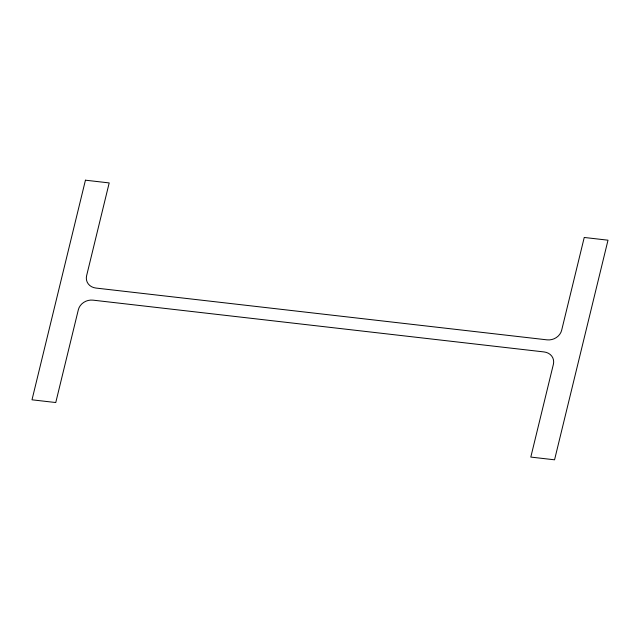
<?xml version="1.0" encoding="UTF-8"?>
<svg xmlns="http://www.w3.org/2000/svg" width="640" height="640" viewBox="0 0 640 640"><rect width="100%" height="100%" fill="white"/><g stroke="black" fill="none" stroke-linecap="round" stroke-linejoin="round"><path stroke-width="0.96" d="M85.44 180.192L32 399.808L55.76 402.536L78.336 309.752A12.456 10.832 -21.5 0 1 92.96 300.144L544.096 351.944A12.456 10.832 -21.5 0 1 553.384 364.296L530.808 457.08L554.56 459.808L608 240.192L584.24 237.464L561.664 330.248A12.456 10.832 -21.5 0 1 547.04 339.856L95.904 288.056A12.456 10.832 -21.5 0 1 86.616 275.704L109.192 182.92L85.44 180.192"/></g></svg>
